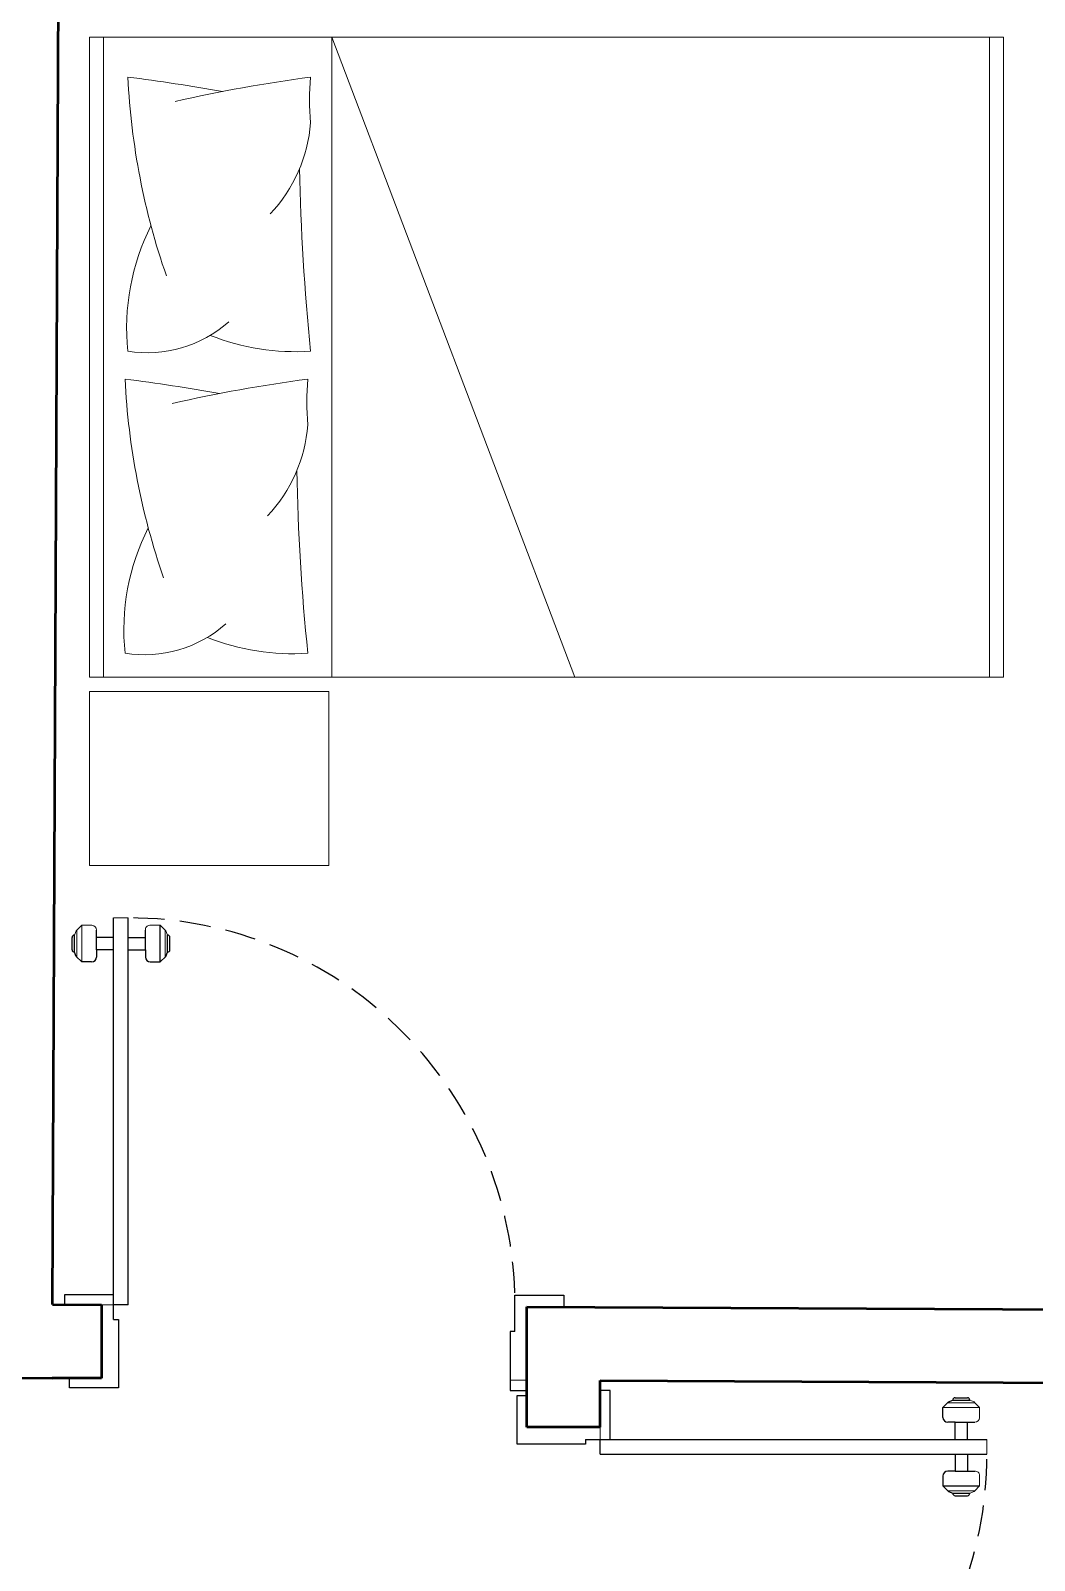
# Model space of a CAD drawing. Header units: millimetres. Extents: x 103208 to 171806, y -164 to 10038.
# Drawn here: x 117453.5 to 117658.6, y 6993.2 to 7305.6 of the extents above; entities that cross this region are included whole.
import ezdxf

# ---------------------------------------------------------------- set-up
doc = ezdxf.new("R2010")
doc.units = ezdxf.units.MM
doc.linetypes.add('HIDDEN', pattern=[9.525, 6.35, -3.175])
for name, color, linetype in [('ACESSORIOS', 2, 'Continuous'), ('PORTAS', 3, 'Continuous'), ('Portas-Projeção', 55, 'HIDDEN')]:
    doc.layers.add(name, color=color, linetype=linetype)
for name, color, linetype, lineweight in [('Moveis', 1, 'Continuous', 9), ('Parede Baixa', 5, 'Continuous', 50), ('Portas - Janelas', 2, 'Continuous', 20)]:
    doc.layers.add(name, color=color, linetype=linetype, lineweight=lineweight)

# ---------------------------------------------------------------- blocks, each defined once
blk = doc.blocks.new('CAMA')
at = {"layer": 'Moveis'}
for p, q in [((-2487.43, 2453.89), (-2487.43, 2313.89)), ((-2287.43, 2453.89), (-2487.43, 2453.89)), ((-2484.43, 2453.89), (-2484.43, 2313.89)), ((-2340.43, 2313.89), (-2393.66, 2453.89)), ((-2340.43, 2313.89), (-2340.43, 2453.89)), ((-2290.43, 2313.89), (-2290.43, 2453.89)), ((-2287.43, 2313.89), (-2287.43, 2453.89)), ((-2487.43, 2313.89), (-2287.43, 2313.89))]:
    blk.add_line(p, q, dxfattribs=at)
for centre, radius, start, end in [((-2331.88, 2398.32), 50.46, 68.2853, 93.747), ((-2821.37, 2399.35), 488.68, 1.0964, 5.7926), ((-2299.39, 2421.99), 27.01, 81.0312, 131.4131), ((-2344.57, 2443.59), 49.65, 333.2123, 5.8776), ((-2450.92, 2381.08), 155.92, 2.7909, 19.1403), ((-2302.48, 2396.13), 32.8, 136.7518, 175.557), ((-2391.08, 2393.67), 56.12, 354.8889, 5.1111), ((-2381.31, 2729.56), 344, 277.7073, 282.7264), ((-2244.56, 2787.47), 402, 259.7822, 262.7656), ((-2332.49, 2332.23), 50.46, 68.2853, 93.747), ((-2821.98, 2333.27), 488.68, 1.0964, 5.7926), ((-2300, 2355.91), 27.01, 81.0312, 131.4131), ((-2345.18, 2377.5), 49.65, 333.2123, 5.8776), ((-2451.53, 2315), 155.92, 2.7909, 19.1403), ((-2303.09, 2330.05), 32.8, 136.7518, 175.557), ((-2391.69, 2327.59), 56.12, 354.8889, 5.1111), ((-2381.92, 2663.48), 344, 277.7073, 282.7264), ((-2245.17, 2721.39), 402, 259.7822, 262.7656)]:
    blk.add_arc(centre, radius, start, end, dxfattribs=at)

msp = doc.modelspace()

# ---------------------------------------------------------------- linework, layer by layer
at = {"layer": 'ACESSORIOS', "color": 2, "linetype": 'Continuous'}
for p, q in [((117470.49852, 7047.36992, 9825), (117460.49852, 7047.36992, 9825)), ((117471.49852, 7028.36992, 9825), (117461.51355, 7028.36992, 9825)), ((117552.92818, 7016.86975, 9825), (117552.92818, 7026.85471, 9825)), ((117571.92818, 7017.86975, 9825), (117571.92818, 7027.86975, 9825))]:
    msp.add_line(p, q, dxfattribs=at)
at = {"layer": 'ACESSORIOS'}
for p, q in [((117460.49869, 7047.40566, 9825), (117460.49869, 7045.40566, 9825)), ((117461.49053, 7028.36992, 9825), (117461.49053, 7030.36992, 9825)), ((117552.92818, 7026.85471, 9825), (117554.92818, 7026.85471, 9825)), ((117571.92818, 7027.86975, 9825), (117569.96393, 7027.86975, 9825))]:
    msp.add_line(p, q, dxfattribs=at)
at = {"layer": 'Moveis'}
msp.add_lwpolyline([(117465.60132, 7170.59147), (117514.47917, 7170.59147), (117514.47917, 7135.04308), (117465.60132, 7135.04308)], close=True, dxfattribs=at)
at = {"layer": 'Parede Baixa'}
for p, q in [((117457.99852, 7045.41758, 9825), (117459.42845, 7345.41417, 9825)), ((117457.99852, 7045.41758, 9825), (117467.99852, 7045.36992, 9825)), ((117467.99852, 7045.36992, 9825), (117467.99852, 7030.36975, 9825)), ((117554.92818, 7044.95557, 9825), (117865.0655, 7043.4773, 9825)), ((117554.92818, 7020.36975, 9825), (117554.92818, 7044.95557, 9825)), ((117380.00016, 7030.74118, 9825), (117457.92679, 7030.36975, 9825)), ((117467.99852, 7030.36975, 9825), (117457.92679, 7030.36975, 9825)), ((117554.85668, 7029.95574, 9825), (117554.92818, 7029.9554, 9825)), ((117569.92818, 7029.8839, 9825), (117864.99401, 7028.47747, 9825)), ((117569.92818, 7020.36975, 9825), (117569.92818, 7029.8839, 9825)), ((117569.92818, 7020.36975, 9825), (117554.92818, 7020.36975, 9825))]:
    msp.add_line(p, q, dxfattribs=at)
at = {"layer": 'PORTAS', "color": 2, "linetype": 'Continuous'}
for p, q in [((117470.49852, 7045.36992, 9825), (117470.49852, 7124.36992, 9825)), ((117473.49852, 7045.36992, 9825), (117473.49852, 7124.36992, 9825)), ((117461.99852, 7117.86992, 9825), (117461.99852, 7120.36992, 9825)), ((117462.49852, 7117.36992, 9825), (117462.49852, 7120.86992, 9825)), ((117466.99852, 7120.36992, 9825), (117466.99852, 7121.86992, 9825)), ((117470.49852, 7120.36992, 9825), (117466.99852, 7120.36992, 9825)), ((117466.99852, 7117.86992, 9825), (117466.99852, 7120.36992, 9825)), ((117473.49852, 7120.36992, 9825), (117476.99852, 7120.36992, 9825)), ((117476.99852, 7120.36992, 9825), (117476.99852, 7121.86992, 9825)), ((117476.99852, 7117.86992, 9825), (117476.99852, 7120.36992, 9825)), ((117479.99852, 7115.36992, 9825), (117479.99852, 7122.86992, 9825)), ((117481.49852, 7117.36992, 9825), (117481.49852, 7120.86992, 9825)), ((117481.99852, 7117.86992, 9825), (117481.99852, 7120.36992, 9825)), ((117462.85207, 7116.51636, 9825), (117462.49852, 7117.36992, 9825)), ((117466.99852, 7117.86992, 9825), (117466.99852, 7116.36992, 9825)), ((117470.49852, 7117.86992, 9825), (117466.99852, 7117.86992, 9825)), ((117473.49852, 7117.86992, 9825), (117476.99852, 7117.86992, 9825)), ((117476.99852, 7117.86992, 9825), (117476.99852, 7116.36992, 9825)), ((117481.14496, 7116.51636, 9825), (117481.49852, 7117.36992, 9825)), ((117463.99852, 7115.36992, 9825), (117462.85207, 7116.51636, 9825)), ((117463.93063, 7115.4378, 9825), (117463.99852, 7115.50569, 9825)), ((117465.99852, 7115.36992, 9825), (117463.99852, 7115.36992, 9825)), ((117477.99852, 7115.36992, 9825), (117479.99852, 7115.36992, 9825)), ((117479.99852, 7115.36992, 9825), (117481.14496, 7116.51636, 9825)), ((117470.49852, 7042.36992, 9825), (117470.49852, 7047.36992, 9825)), ((117473.49852, 7045.36992, 9825), (117470.49852, 7045.36992, 9825)), ((117552.50009, 7047.31405, 9825), (117562.50009, 7047.31405, 9825)), ((117552.50009, 7039.89847, 9825), (117552.50009, 7047.31405, 9825)), ((117562.50009, 7047.31405, 9825), (117562.50009, 7044.91947, 9825)), ((117470.49852, 7042.36992, 9825), (117471.49852, 7042.36992, 9825)), ((117471.49852, 7042.36992, 9825), (117471.49852, 7028.36992, 9825)), ((117551.49852, 7039.89847, 9825), (117551.49852, 7027.86527, 9825)), ((117552.50009, 7039.89847, 9825), (117551.49852, 7039.89847, 9825)), ((117551.49852, 7027.86527, 9825), (117554.92818, 7027.86527, 9825)), ((117642.42818, 7026.36975, 9825), (117644.92818, 7026.36975, 9825)), ((117639.92818, 7024.36975, 9825), (117641.07462, 7025.51619, 9825)), ((117639.92818, 7022.36975, 9825), (117639.92818, 7024.36975, 9825)), ((117639.99607, 7024.43763, 9825), (117640.06395, 7024.36975, 9825)), ((117641.07462, 7025.51619, 9825), (117641.92818, 7025.86975, 9825)), ((117641.92818, 7025.86975, 9825), (117645.42818, 7025.86975, 9825)), ((117642.42818, 7021.36975, 9825), (117640.92818, 7021.36975, 9825)), ((117642.42818, 7021.36975, 9825), (117644.92818, 7021.36975, 9825)), ((117642.42818, 7017.86975, 9825), (117642.42818, 7021.36975, 9825)), ((117644.92818, 7021.36975, 9825), (117646.42818, 7021.36975, 9825)), ((117644.92818, 7017.86975, 9825), (117644.92818, 7021.36975, 9825)), ((117566.92818, 7016.86975, 9825), (117552.92818, 7016.86975, 9825)), ((117566.92818, 7017.86975, 9825), (117566.92818, 7016.86975, 9825)), ((117566.92818, 7017.86975, 9825), (117571.92818, 7017.86975, 9825)), ((117569.92818, 7014.86975, 9825), (117569.92818, 7017.86975, 9825)), ((117569.92818, 7017.86975, 9825), (117648.92818, 7017.86975, 9825)), ((117569.92818, 7014.86975, 9825), (117648.92818, 7014.86975, 9825)), ((117642.42818, 7014.86975, 9825), (117642.42818, 7011.36975, 9825)), ((117644.92818, 7014.86975, 9825), (117644.92818, 7011.36975, 9825)), ((117642.42818, 7011.36975, 9825), (117640.92818, 7011.36975, 9825)), ((117642.42818, 7011.36975, 9825), (117644.92818, 7011.36975, 9825)), ((117644.92818, 7011.36975, 9825), (117646.42818, 7011.36975, 9825)), ((117639.92818, 7010.36975, 9825), (117639.92818, 7008.36975, 9825)), ((117639.92818, 7008.36975, 9825), (117641.07462, 7007.2233, 9825)), ((117639.92818, 7008.36975, 9825), (117647.42818, 7008.36975, 9825)), ((117641.07462, 7007.2233, 9825), (117641.92818, 7006.86975, 9825)), ((117641.92818, 7006.86975, 9825), (117645.42818, 7006.86975, 9825)), ((117642.42818, 7006.36975, 9825), (117644.92818, 7006.36975, 9825))]:
    msp.add_line(p, q, dxfattribs=at)
for centre, radius, start, end in [((117462.49852, 7120.36992, 9825), 0.5, 90, 180), ((117481.49852, 7120.36992, 9825), 0.5, 0, 90), ((117462.49852, 7117.86992, 9825), 0.5, 180, 270), ((117481.49852, 7117.86992, 9825), 0.5, 270, 0), ((117465.99852, 7116.36992, 9825), 1, 270, 0), ((117477.99852, 7116.36992, 9825), 1, 180, 270), ((117642.42818, 7025.86975, 9825), 0.5, 90, 180), ((117644.92818, 7025.86975, 9825), 0.5, 0, 90), ((117640.92818, 7022.36975, 9825), 1, 180, 270), ((117640.92818, 7010.36975, 9825), 1, 90, 180), ((117642.42818, 7006.86975, 9825), 0.5, 180, 270), ((117644.92818, 7006.86975, 9825), 0.5, 270, 0)]:
    msp.add_arc(centre, radius, start, end, dxfattribs=at)
at = {"layer": 'Portas - Janelas'}
for p, q in [((117473.49852, 7124.36992, 9825), (117470.49852, 7124.36992, 9825)), ((117462.85207, 7121.72347, 9825), (117462.99852, 7121.86992, 9825)), ((117462.99852, 7121.86992, 9825), (117463.99852, 7122.86992, 9825)), ((117463.99852, 7122.86992, 9825), (117466.07858, 7122.86992, 9825)), ((117479.99852, 7122.86992, 9825), (117477.86893, 7122.86992, 9825)), ((117480.99852, 7121.86992, 9825), (117479.99852, 7122.86992, 9825)), ((117481.14496, 7121.72347, 9825), (117480.99852, 7121.86992, 9825)), ((117467.9974, 7045.36992, 9825), (117470.49852, 7045.36992, 9825)), ((117554.92818, 7029.95507, 9825), (117551.49713, 7029.95507, 9825)), ((117646.28173, 7025.51619, 9825), (117646.42818, 7025.36975, 9825)), ((117646.42818, 7025.36975, 9825), (117647.42818, 7024.36975, 9825)), ((117647.42818, 7024.36975, 9825), (117647.42818, 7022.28968, 9825)), ((117569.92818, 7020.36975, 9825), (117569.92818, 7017.86975, 9825)), ((117648.92818, 7014.86975, 9825), (117648.92818, 7017.86975, 9825)), ((117646.42818, 7007.36975, 9825), (117647.42818, 7008.36975, 9825)), ((117647.42818, 7008.36975, 9825), (117647.42818, 7010.49934, 9825)), ((117646.28173, 7007.2233, 9825), (117646.42818, 7007.36975, 9825))]:
    msp.add_line(p, q, dxfattribs=at)
at = {"layer": 'Portas - Janelas', "color": 2, "linetype": 'Continuous'}
for p, q in [((117462.85207, 7121.72347, 9825), (117462.49852, 7120.86992, 9825)), ((117462.99852, 7116.36992, 9825), (117462.99852, 7121.86992, 9825)), ((117463.99852, 7115.36992, 9825), (117463.99852, 7122.86992, 9825)), ((117480.99852, 7116.36992, 9825), (117480.99852, 7121.86992, 9825)), ((117481.14496, 7121.72347, 9825), (117481.49852, 7120.86992, 9825)), ((117639.92818, 7024.36975, 9825), (117647.42818, 7024.36975, 9825)), ((117640.92818, 7025.36975, 9825), (117646.42818, 7025.36975, 9825)), ((117646.28173, 7025.51619, 9825), (117645.42818, 7025.86975, 9825)), ((117640.92818, 7007.36975, 9825), (117646.42818, 7007.36975, 9825)), ((117646.28173, 7007.2233, 9825), (117645.42818, 7006.86975, 9825))]:
    msp.add_line(p, q, dxfattribs=at)
at = {"layer": 'Portas - Janelas'}
for centre, radius, start, end in [((117466.0121, 7121.88562, 9825), 0.98654, 359.0881521, 86.1360537), ((117477.91166, 7121.95392, 9825), 0.917, 92.6710001, 185.255826), ((117646.44388, 7022.35616, 9825), 0.98654, 269.0881521, 356.1360537), ((117646.51218, 7010.4566, 9825), 0.917, 2.6710001, 95.255826)]:
    msp.add_arc(centre, radius, start, end, dxfattribs=at)
at = {"layer": 'Portas-Projeção'}
for centre, start, end in [((117473.49852, 7045.36992, 9825), 1.7522156, 90), ((117569.92818, 7014.86975, 9825), 271.7522156, 0)]:
    msp.add_arc(centre, 79, start, end, dxfattribs=at)

# ---------------------------------------------------------------- block references
at = {"layer": 'Moveis', "xscale": 0.9333333333333332, "yscale": 0.9333333333333332, "zscale": 0.9333333333333332, "rotation": 180}
msp.add_blockref('CAMA', (115330.66779, 9463.8387), dxfattribs=at)

doc.saveas('drawing.dxf')
